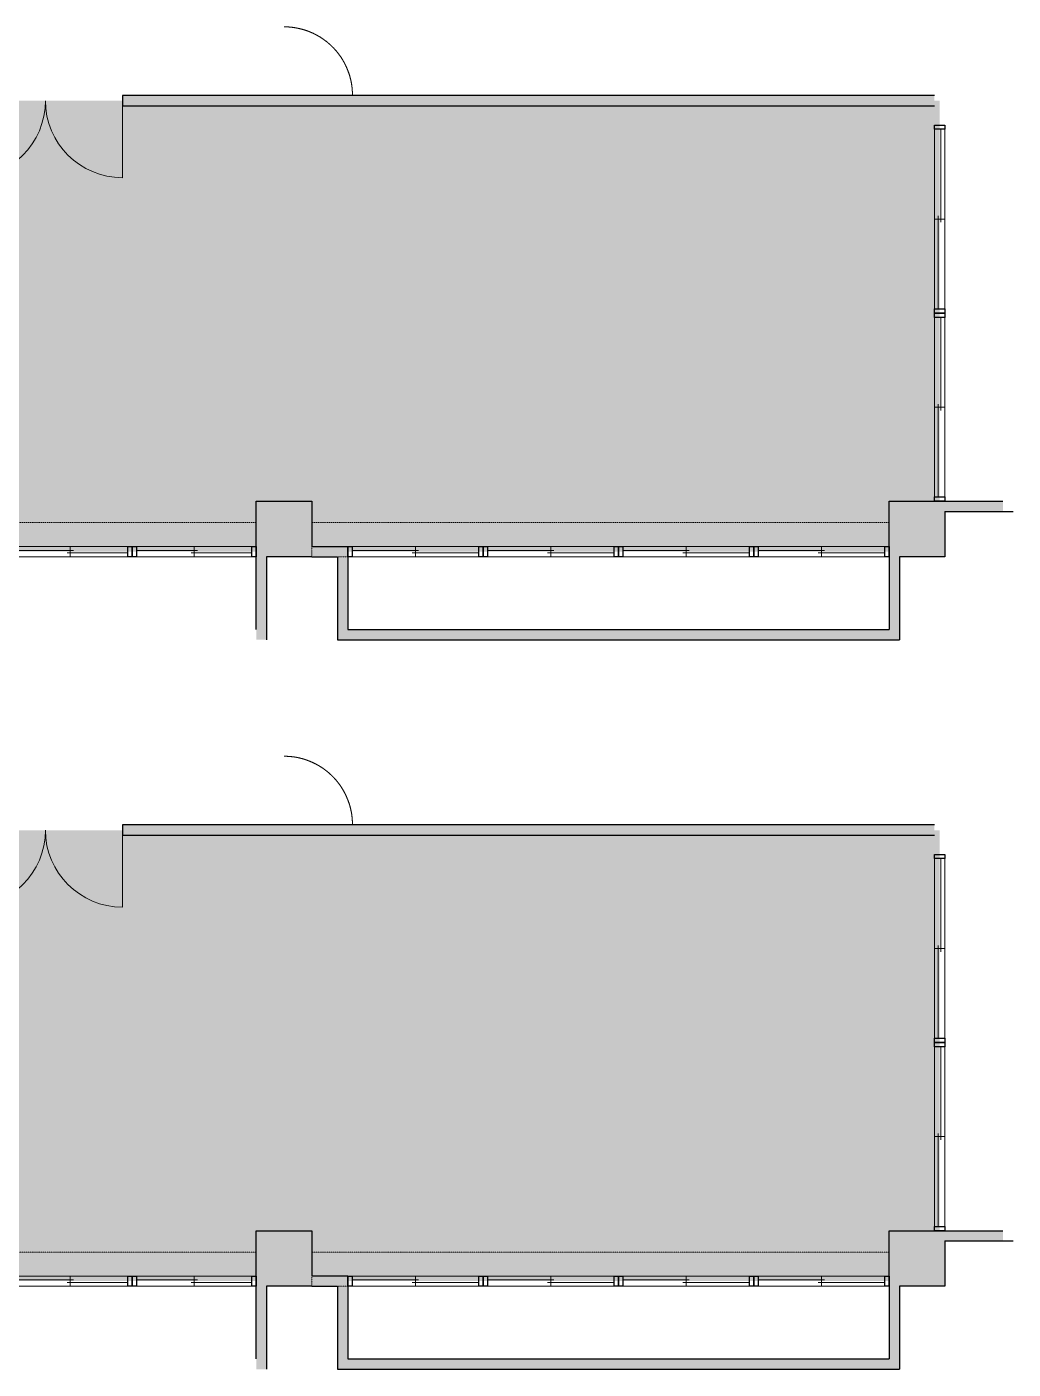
# Model space of a CAD drawing. Header units: millimetres. Extents: x -376000 to 292178, y -193032 to 188048.
# Drawn here: x -191029 to -179497, y 23328 to 39031 of the extents above; entities that cross this region are included whole.
import ezdxf

# ---------------------------------------------------------------- set-up
doc = ezdxf.new("R2010")
doc.units = ezdxf.units.MM
doc.linetypes.add('ラインタイプ-1', pattern=[2.116531, 1.058062, -1.058469])
doc.linetypes.add('ラインタイプ-28', pattern=[1.058161, 0.705383, -0.352778])
for name, color, linetype, lineweight, true_color in [('02_0.25', 1, 'Continuous', 25, 0xff0000), ('03_0.15', 7, 'Continuous', 15, 0x990099), ('04_0.10', 7, 'Continuous', 9, 0x0099ff), ('05_0.05点線', 9, 'ラインタイプ-28', 5, 0x808080), ('08_ハッチ・色', 7, 'Continuous', 5, 0x888888)]:
    doc.layers.add(name, color=color, linetype=linetype, lineweight=lineweight, true_color=true_color)
for name, color, linetype, lineweight in [('02_既存平面-内部建具・サッシ', 7, 'Continuous', 18), ('_塗（エリア） (2D)', 7, 'Continuous', 5), ('_塗（壁） (2D)', 7, 'Continuous', 5), ('_平面図(既存部) (2D)', 7, 'Continuous', 5), ('_平面図（新設） (2D)', 7, 'Continuous', 5), ('_梁 (2D)', 7, 'Continuous', 5)]:
    doc.layers.add(name, color=color, linetype=linetype, lineweight=lineweight)

# ---------------------------------------------------------------- blocks, each defined once
blk = doc.blocks.new('塗（エリア） (2D)')
at = {"layer": '08_ハッチ・色', "linetype": 'Continuous', "lineweight": 0, "true_color": 0x74ff63, "transparency": 33554559}
for points in [[(-197254, 36088), (-196504, 36088), (-196504, 38166), (-180357, 38166), (-180357, 32891), (-197254, 32891)], [(-196204, 29633), (-196204, 28473), (-196204, 28473), (-196204, 24358), (-180357, 24358), (-180357, 29633)]]:
    blk.add_hatch(color=91, dxfattribs=at).paths.add_polyline_path(points)
blk = doc.blocks.new('塗（壁） (2D)')
at = {"layer": '02_0.25', "linetype": 'Continuous', "lineweight": 0, "true_color": 0xaaaaaa}
for points in [[(-180297, 33361), (-180297, 33481), (-179617, 33481), (-179617, 33361)], [(-180297, 33361), (-180297, 33481), (-179617, 33481), (-179617, 33361)], [(-188347, 32831), (-188227, 32831), (-188227, 31861), (-188347, 31861)], [(-188347, 32831), (-188227, 32831), (-188227, 31861), (-188347, 31861)], [(-187697, 32831), (-187697, 32951), (-187277, 32951), (-187277, 32831)], [(-187697, 32831), (-187697, 32951), (-187277, 32951), (-187277, 32831)], [(-187397, 32831), (-187277, 32831), (-187277, 31981), (-187397, 31981)], [(-187397, 32831), (-187277, 32831), (-187277, 31981), (-187397, 31981)], [(-180827, 31981), (-180947, 31981), (-180947, 32831), (-180827, 32831)], [(-180827, 31981), (-180947, 31981), (-180947, 32831), (-180827, 32831)], [(-187397, 31861), (-187397, 31981), (-180827, 31981), (-180827, 31861)], [(-187397, 31861), (-187397, 31981), (-180827, 31981), (-180827, 31861)], [(-180297, 24828), (-180297, 24948), (-179617, 24948), (-179617, 24828)], [(-180297, 24828), (-180297, 24948), (-179617, 24948), (-179617, 24828)], [(-187697, 24298), (-187697, 24418), (-187277, 24418), (-187277, 24298)], [(-187697, 24298), (-187697, 24418), (-187277, 24418), (-187277, 24298)], [(-188347, 24298), (-188227, 24298), (-188227, 23328), (-188347, 23328)], [(-188347, 24298), (-188227, 24298), (-188227, 23328), (-188347, 23328)], [(-187397, 24298), (-187277, 24298), (-187277, 23448), (-187397, 23448)], [(-187397, 24298), (-187277, 24298), (-187277, 23448), (-187397, 23448)], [(-180827, 23448), (-180947, 23448), (-180947, 24298), (-180827, 24298)], [(-180827, 23448), (-180947, 23448), (-180947, 24298), (-180827, 24298)], [(-187397, 23328), (-187397, 23448), (-180827, 23448), (-180827, 23328)], [(-187397, 23328), (-187397, 23448), (-180827, 23448), (-180827, 23328)]]:
    blk.add_hatch(color=253, dxfattribs=at).paths.add_polyline_path(points)
at = {"layer": '08_ハッチ・色', "linetype": 'Continuous', "lineweight": 0}
for points in [[(-180417, 38228), (-180417, 38103), (-189912, 38103), (-189912, 38228)], [(-180417, 29696), (-180417, 29571), (-189912, 29571), (-189912, 29696)]]:
    blk.add_hatch(color=120, dxfattribs=at).paths.add_polyline_path(points)
at = {"layer": '08_ハッチ・色', "color": 253, "true_color": 0xaaaaaa}
for points in [[(-188347, 32831), (-187697, 32831), (-188347, 33481), (-187697, 33481)], [(-188347, 32831), (-187697, 32831), (-188347, 33481), (-187697, 33481)], [(-180947, 32831), (-180297, 32831), (-180947, 33481), (-180297, 33481)], [(-180947, 32831), (-180297, 32831), (-180947, 33481), (-180297, 33481)], [(-188347, 24298), (-187697, 24298), (-188347, 24948), (-187697, 24948)], [(-188347, 24298), (-187697, 24298), (-188347, 24948), (-187697, 24948)], [(-180947, 24298), (-180297, 24298), (-180947, 24948), (-180297, 24948)], [(-180947, 24298), (-180297, 24298), (-180947, 24948), (-180297, 24948)]]:
    blk.add_solid(points, dxfattribs=at)
blk = doc.blocks.new('グループ-170')
at = {"layer": '02_0.25', "flags": 128}
for points in [[(-189747, 24298), (-189797, 24298), (-189797, 24418), (-189747, 24418)], [(-188347, 24298), (-188397, 24298), (-188397, 24418), (-188347, 24418)]]:
    blk.add_lwpolyline(points, close=True, dxfattribs=at)
at = {"layer": '03_0.15'}
for p, q in [((-189035, 24373), (-189747, 24373)), ((-188397, 24343), (-189109, 24343)), ((-189072, 24418), (-189072, 24298))]:
    blk.add_line(p, q, dxfattribs=at)
at = {"layer": '04_0.10'}
for p, q in [((-188397, 24418), (-189747, 24418)), ((-188397, 24298), (-189747, 24298))]:
    blk.add_line(p, q, dxfattribs=at)
blk = doc.blocks.new('グループ-171')
at = {"layer": '02_0.25', "flags": 128}
for points in [[(-191197, 24298), (-191247, 24298), (-191247, 24418), (-191197, 24418)], [(-189797, 24298), (-189847, 24298), (-189847, 24418), (-189797, 24418)]]:
    blk.add_lwpolyline(points, close=True, dxfattribs=at)
at = {"layer": '03_0.15'}
for p, q in [((-190485, 24373), (-191197, 24373)), ((-189847, 24343), (-190559, 24343)), ((-190522, 24418), (-190522, 24298))]:
    blk.add_line(p, q, dxfattribs=at)
at = {"layer": '04_0.10'}
for p, q in [((-189847, 24418), (-191197, 24418)), ((-189847, 24298), (-191197, 24298))]:
    blk.add_line(p, q, dxfattribs=at)
blk = doc.blocks.new('グループ-174')
at = {"layer": '02_0.25', "flags": 128}
for points in [[(-182479, 24298), (-182529, 24298), (-182529, 24418), (-182479, 24418)], [(-180947, 24298), (-180997, 24298), (-180997, 24418), (-180947, 24418)]]:
    blk.add_lwpolyline(points, close=True, dxfattribs=at)
at = {"layer": '03_0.15'}
for p, q in [((-181701, 24373), (-182479, 24373)), ((-180997, 24343), (-181775, 24343)), ((-181738, 24418), (-181738, 24298))]:
    blk.add_line(p, q, dxfattribs=at)
at = {"layer": '04_0.10'}
for p, q in [((-180997, 24418), (-182479, 24418)), ((-180997, 24298), (-182479, 24298))]:
    blk.add_line(p, q, dxfattribs=at)
blk = doc.blocks.new('グループ-175')
at = {"layer": '02_0.25', "flags": 128}
for points in [[(-184062, 24298), (-184112, 24298), (-184112, 24418), (-184062, 24418)], [(-182529, 24298), (-182579, 24298), (-182579, 24418), (-182529, 24418)]]:
    blk.add_lwpolyline(points, close=True, dxfattribs=at)
at = {"layer": '03_0.15'}
for p, q in [((-183283, 24373), (-184062, 24373)), ((-182579, 24343), (-183357, 24343)), ((-183320, 24418), (-183320, 24298))]:
    blk.add_line(p, q, dxfattribs=at)
at = {"layer": '04_0.10'}
for p, q in [((-182579, 24418), (-184062, 24418)), ((-182579, 24298), (-184062, 24298))]:
    blk.add_line(p, q, dxfattribs=at)
blk = doc.blocks.new('グループ-176')
at = {"layer": '02_0.25', "flags": 128}
for points in [[(-185644, 24298), (-185694, 24298), (-185694, 24418), (-185644, 24418)], [(-184112, 24298), (-184162, 24298), (-184162, 24418), (-184112, 24418)]]:
    blk.add_lwpolyline(points, close=True, dxfattribs=at)
at = {"layer": '03_0.15'}
for p, q in [((-184866, 24373), (-185644, 24373)), ((-184162, 24343), (-184940, 24343)), ((-184903, 24418), (-184903, 24298))]:
    blk.add_line(p, q, dxfattribs=at)
at = {"layer": '04_0.10'}
for p, q in [((-184162, 24418), (-185644, 24418)), ((-184162, 24298), (-185644, 24298))]:
    blk.add_line(p, q, dxfattribs=at)
blk = doc.blocks.new('グループ-177')
at = {"layer": '02_0.25', "flags": 128}
for points in [[(-187227, 24298), (-187277, 24298), (-187277, 24418), (-187227, 24418)], [(-185694, 24298), (-185744, 24298), (-185744, 24418), (-185694, 24418)]]:
    blk.add_lwpolyline(points, close=True, dxfattribs=at)
at = {"layer": '03_0.15'}
for p, q in [((-186448, 24373), (-187227, 24373)), ((-185744, 24343), (-186522, 24343)), ((-186485, 24418), (-186485, 24298))]:
    blk.add_line(p, q, dxfattribs=at)
at = {"layer": '04_0.10'}
for p, q in [((-185744, 24418), (-187227, 24418)), ((-185744, 24298), (-187227, 24298))]:
    blk.add_line(p, q, dxfattribs=at)
blk = doc.blocks.new('グループ-181')
at = {"layer": '02_0.25', "flags": 128}
for points in [[(-180417, 27099), (-180417, 27149), (-180297, 27149), (-180297, 27099)], [(-180417, 24948), (-180417, 24998), (-180297, 24998), (-180297, 24948)]]:
    blk.add_lwpolyline(points, close=True, dxfattribs=at)
at = {"layer": '03_0.15'}
for p, q in [((-180342, 26011), (-180342, 27099)), ((-180372, 24998), (-180372, 26085)), ((-180297, 26048), (-180417, 26048))]:
    blk.add_line(p, q, dxfattribs=at)
at = {"layer": '04_0.10'}
for p, q in [((-180417, 24999), (-180417, 27099)), ((-180297, 24998), (-180297, 27098))]:
    blk.add_line(p, q, dxfattribs=at)
blk = doc.blocks.new('グループ-182')
at = {"layer": '02_0.25', "flags": 128}
for points in [[(-180417, 29300), (-180417, 29350), (-180297, 29350), (-180297, 29300)], [(-180417, 27149), (-180417, 27199), (-180297, 27199), (-180297, 27149)]]:
    blk.add_lwpolyline(points, close=True, dxfattribs=at)
at = {"layer": '03_0.15'}
for p, q in [((-180342, 28212), (-180342, 29300)), ((-180372, 27199), (-180372, 28286)), ((-180297, 28249), (-180417, 28249))]:
    blk.add_line(p, q, dxfattribs=at)
at = {"layer": '04_0.10'}
for p, q in [((-180417, 27199), (-180417, 29299)), ((-180297, 27199), (-180297, 29299))]:
    blk.add_line(p, q, dxfattribs=at)
blk = doc.blocks.new('グループ-185')
at = {"layer": '02_0.25', "flags": 128}
for points in [[(-189747, 32831), (-189797, 32831), (-189797, 32951), (-189747, 32951)], [(-188347, 32831), (-188397, 32831), (-188397, 32951), (-188347, 32951)]]:
    blk.add_lwpolyline(points, close=True, dxfattribs=at)
at = {"layer": '03_0.15'}
for p, q in [((-189035, 32906), (-189747, 32906)), ((-188397, 32876), (-189109, 32876)), ((-189072, 32951), (-189072, 32831))]:
    blk.add_line(p, q, dxfattribs=at)
at = {"layer": '04_0.10'}
for p, q in [((-188397, 32951), (-189747, 32951)), ((-188397, 32831), (-189747, 32831))]:
    blk.add_line(p, q, dxfattribs=at)
blk = doc.blocks.new('グループ-186')
at = {"layer": '02_0.25', "flags": 128}
for points in [[(-191197, 32831), (-191247, 32831), (-191247, 32951), (-191197, 32951)], [(-189797, 32831), (-189847, 32831), (-189847, 32951), (-189797, 32951)]]:
    blk.add_lwpolyline(points, close=True, dxfattribs=at)
at = {"layer": '03_0.15'}
for p, q in [((-190485, 32906), (-191197, 32906)), ((-189847, 32876), (-190559, 32876)), ((-190522, 32951), (-190522, 32831))]:
    blk.add_line(p, q, dxfattribs=at)
at = {"layer": '04_0.10'}
for p, q in [((-189847, 32951), (-191197, 32951)), ((-189847, 32831), (-191197, 32831))]:
    blk.add_line(p, q, dxfattribs=at)
blk = doc.blocks.new('グループ-189')
at = {"layer": '02_0.25', "flags": 128}
for points in [[(-182479, 32831), (-182529, 32831), (-182529, 32951), (-182479, 32951)], [(-180947, 32831), (-180997, 32831), (-180997, 32951), (-180947, 32951)]]:
    blk.add_lwpolyline(points, close=True, dxfattribs=at)
at = {"layer": '03_0.15'}
for p, q in [((-181701, 32906), (-182479, 32906)), ((-180997, 32876), (-181775, 32876)), ((-181738, 32951), (-181738, 32831))]:
    blk.add_line(p, q, dxfattribs=at)
at = {"layer": '04_0.10'}
for p, q in [((-180997, 32951), (-182479, 32951)), ((-180997, 32831), (-182479, 32831))]:
    blk.add_line(p, q, dxfattribs=at)
blk = doc.blocks.new('グループ-190')
at = {"layer": '02_0.25', "flags": 128}
for points in [[(-184062, 32831), (-184112, 32831), (-184112, 32951), (-184062, 32951)], [(-182529, 32831), (-182579, 32831), (-182579, 32951), (-182529, 32951)]]:
    blk.add_lwpolyline(points, close=True, dxfattribs=at)
at = {"layer": '03_0.15'}
for p, q in [((-183283, 32906), (-184062, 32906)), ((-182579, 32876), (-183357, 32876)), ((-183320, 32951), (-183320, 32831))]:
    blk.add_line(p, q, dxfattribs=at)
at = {"layer": '04_0.10'}
for p, q in [((-182579, 32951), (-184062, 32951)), ((-182579, 32831), (-184062, 32831))]:
    blk.add_line(p, q, dxfattribs=at)
blk = doc.blocks.new('グループ-191')
at = {"layer": '02_0.25', "flags": 128}
for points in [[(-185644, 32831), (-185694, 32831), (-185694, 32951), (-185644, 32951)], [(-184112, 32831), (-184162, 32831), (-184162, 32951), (-184112, 32951)]]:
    blk.add_lwpolyline(points, close=True, dxfattribs=at)
at = {"layer": '03_0.15'}
for p, q in [((-184866, 32906), (-185644, 32906)), ((-184162, 32876), (-184940, 32876)), ((-184903, 32951), (-184903, 32831))]:
    blk.add_line(p, q, dxfattribs=at)
at = {"layer": '04_0.10'}
for p, q in [((-184162, 32951), (-185644, 32951)), ((-184162, 32831), (-185644, 32831))]:
    blk.add_line(p, q, dxfattribs=at)
blk = doc.blocks.new('グループ-192')
at = {"layer": '02_0.25', "flags": 128}
for points in [[(-187227, 32831), (-187277, 32831), (-187277, 32951), (-187227, 32951)], [(-185694, 32831), (-185744, 32831), (-185744, 32951), (-185694, 32951)]]:
    blk.add_lwpolyline(points, close=True, dxfattribs=at)
at = {"layer": '03_0.15'}
for p, q in [((-186448, 32906), (-187227, 32906)), ((-185744, 32876), (-186522, 32876)), ((-186485, 32951), (-186485, 32831))]:
    blk.add_line(p, q, dxfattribs=at)
at = {"layer": '04_0.10'}
for p, q in [((-185744, 32951), (-187227, 32951)), ((-185744, 32831), (-187227, 32831))]:
    blk.add_line(p, q, dxfattribs=at)
blk = doc.blocks.new('グループ-195')
at = {"layer": '02_0.25', "flags": 128}
for points in [[(-180417, 35631), (-180417, 35681), (-180297, 35681), (-180297, 35631)], [(-180417, 33481), (-180417, 33531), (-180297, 33531), (-180297, 33481)]]:
    blk.add_lwpolyline(points, close=True, dxfattribs=at)
at = {"layer": '03_0.15'}
for p, q in [((-180342, 34543), (-180342, 35631)), ((-180297, 34581), (-180417, 34581)), ((-180372, 33531), (-180372, 34618))]:
    blk.add_line(p, q, dxfattribs=at)
at = {"layer": '04_0.10'}
for p, q in [((-180417, 33531), (-180417, 35631)), ((-180297, 33531), (-180297, 35631))]:
    blk.add_line(p, q, dxfattribs=at)
blk = doc.blocks.new('グループ-196')
at = {"layer": '02_0.25', "flags": 128}
for points in [[(-180417, 37832), (-180417, 37882), (-180297, 37882), (-180297, 37832)], [(-180417, 35681), (-180417, 35731), (-180297, 35731), (-180297, 35681)]]:
    blk.add_lwpolyline(points, close=True, dxfattribs=at)
at = {"layer": '03_0.15'}
for p, q in [((-180342, 36744), (-180342, 37832)), ((-180297, 36781), (-180417, 36781)), ((-180372, 35731), (-180372, 36818))]:
    blk.add_line(p, q, dxfattribs=at)
at = {"layer": '04_0.10'}
for p, q in [((-180417, 35731), (-180417, 37831)), ((-180297, 35731), (-180297, 37831))]:
    blk.add_line(p, q, dxfattribs=at)
blk = doc.blocks.new('平面図(既存部) (2D)')
at = {"layer": '02_0.25'}
for p, q in [((-180416.673, 37880.527), (-180296.673, 37880.527)), ((-180416.673, 37880.527), (-180296.673, 37880.527)), ((-188346.673, 32830.527), (-188346.673, 33480.527)), ((-188346.673, 33480.527), (-187696.673, 33480.527)), ((-188346.673, 32830.527), (-188346.673, 33480.527)), ((-188346.673, 33480.527), (-187696.673, 33480.527)), ((-187696.673, 33480.527), (-187696.673, 32950.527)), ((-187696.673, 33480.527), (-187696.673, 32950.527)), ((-180946.673, 32830.398), (-180946.673, 33480.527)), ((-180946.673, 33480.527), (-180296.673, 33480.527)), ((-180946.673, 32830.398), (-180946.673, 33480.527)), ((-180946.673, 33480.527), (-180296.673, 33480.527)), ((-180296.673, 33480.527), (-179616.673, 33480.527)), ((-180296.673, 33480.527), (-179616.673, 33480.527)), ((-180296.673, 33360.527), (-179496.673, 33360.527)), ((-180296.673, 33360.527), (-180296.673, 32830.527)), ((-180296.673, 33360.527), (-179496.673, 33360.527)), ((-180296.673, 33360.527), (-180296.673, 32830.527)), ((-188346.673, 31980.527), (-188346.673, 32830.527)), ((-188346.673, 31980.527), (-188346.673, 32830.527)), ((-187696.673, 32830.527), (-188226.673, 32830.527)), ((-187696.673, 32830.527), (-188226.673, 32830.527)), ((-188226.544, 32830.591), (-188226.544, 31860.591)), ((-188226.544, 32830.591), (-188226.544, 31860.591)), ((-187696.673, 32950.527), (-187276.673, 32950.527)), ((-187696.673, 32950.527), (-187276.673, 32950.527)), ((-187696.673, 32830.527), (-187396.673, 32830.527)), ((-187696.673, 32830.527), (-187396.673, 32830.527)), ((-187396.673, 32830.591), (-187396.673, 31860.591)), ((-187396.673, 32830.591), (-187396.673, 31860.591)), ((-187276.673, 32950.462), (-187276.673, 31980.462)), ((-187276.673, 32950.462), (-187276.673, 31980.462)), ((-180946.673, 32830.527), (-180946.673, 31980.591)), ((-180946.673, 32830.527), (-180946.673, 31980.591)), ((-180296.673, 32830.527), (-180826.673, 32830.462)), ((-180296.673, 32830.527), (-180826.673, 32830.462)), ((-180826.673, 32830.462), (-180826.673, 31860.591)), ((-180826.673, 32830.462), (-180826.673, 31860.591)), ((-187276.673, 31980.591), (-180946.673, 31980.591)), ((-187276.673, 31980.591), (-180946.673, 31980.591)), ((-187396.673, 31860.591), (-180826.673, 31860.591)), ((-187396.673, 31860.591), (-180826.673, 31860.591)), ((-180416.673, 29348.333), (-180296.673, 29348.333)), ((-180416.673, 29348.333), (-180296.673, 29348.333)), ((-188346.673, 24298.333), (-188346.673, 24948.333)), ((-188346.673, 24948.333), (-187696.673, 24948.333)), ((-188346.673, 24298.333), (-188346.673, 24948.333)), ((-188346.673, 24948.333), (-187696.673, 24948.333)), ((-187696.673, 24948.333), (-187696.673, 24418.333)), ((-187696.673, 24948.333), (-187696.673, 24418.333)), ((-180946.673, 24298.204), (-180946.673, 24948.333)), ((-180946.673, 24948.333), (-180296.673, 24948.333)), ((-180946.673, 24298.204), (-180946.673, 24948.333)), ((-180946.673, 24948.333), (-180296.673, 24948.333)), ((-180296.673, 24948.333), (-179616.673, 24948.333)), ((-180296.673, 24948.333), (-179616.673, 24948.333)), ((-180296.673, 24828.333), (-179496.673, 24828.333)), ((-180296.673, 24828.333), (-180296.673, 24298.333)), ((-180296.673, 24828.333), (-179496.673, 24828.333)), ((-180296.673, 24828.333), (-180296.673, 24298.333)), ((-187696.673, 24418.333), (-187276.673, 24418.333)), ((-187696.673, 24418.333), (-187276.673, 24418.333)), ((-187276.673, 24418.269), (-187276.673, 23448.269)), ((-187276.673, 24418.269), (-187276.673, 23448.269)), ((-188346.673, 23448.333), (-188346.673, 24298.333)), ((-188346.673, 23448.333), (-188346.673, 24298.333)), ((-187696.673, 24298.333), (-188226.673, 24298.333)), ((-187696.673, 24298.333), (-188226.673, 24298.333)), ((-188226.544, 24298.398), (-188226.544, 23328.398)), ((-188226.544, 24298.398), (-188226.544, 23328.398)), ((-187696.673, 24298.333), (-187396.673, 24298.333)), ((-187696.673, 24298.333), (-187396.673, 24298.333)), ((-187396.673, 24298.398), (-187396.673, 23328.398)), ((-187396.673, 24298.398), (-187396.673, 23328.398)), ((-180946.673, 24298.333), (-180946.673, 23448.398)), ((-180946.673, 24298.333), (-180946.673, 23448.398)), ((-180296.673, 24298.333), (-180826.673, 24298.269)), ((-180296.673, 24298.333), (-180826.673, 24298.269)), ((-180826.673, 24298.269), (-180826.673, 23328.398)), ((-180826.673, 24298.269), (-180826.673, 23328.398)), ((-187276.673, 23448.398), (-180946.673, 23448.398)), ((-187276.673, 23448.398), (-180946.673, 23448.398)), ((-187396.673, 23328.398), (-180826.673, 23328.398)), ((-187396.673, 23328.398), (-180826.673, 23328.398))]:
    blk.add_line(p, q, dxfattribs=at)
at = {"layer": '02_0.25', "color": 7}
for name in ['グループ-196', 'グループ-195', 'グループ-186', 'グループ-185', 'グループ-192', 'グループ-191', 'グループ-190', 'グループ-189', 'グループ-182', 'グループ-181', 'グループ-171', 'グループ-170', 'グループ-177', 'グループ-176', 'グループ-175', 'グループ-174']:
    blk.add_blockref(name, (0, 0), dxfattribs=at)
blk = doc.blocks.new('グループ-781')
at = {"layer": '04_0.10'}
blk.add_line((-191712, 28733), (-191712, 29633), dxfattribs=at)
blk.add_arc((-191712, 29633), 900, 270, 0, dxfattribs=at)
blk = doc.blocks.new('グループ-782')
at = {"layer": '04_0.10'}
blk.add_line((-189912, 28733), (-189912, 29633), dxfattribs=at)
blk.add_arc((-189912, 29633), 900, 180, 270, dxfattribs=at)
blk = doc.blocks.new('グループ-783')
at = {"layer": '04_0.10'}
blk.add_line((-187222, 29698), (-188022, 29698), dxfattribs=at)
blk.add_open_spline([(-188022, 30498), (-187982, 30498), (-187943, 30494), (-187904, 30491), (-187866, 30483), (-187827, 30475), (-187789, 30464), (-187752, 30452), (-187716, 30437), (-187679, 30422), (-187645, 30404), (-187610, 30385), (-187577, 30364), (-187545, 30342), (-187514, 30317), (-187484, 30292), (-187456, 30264), (-187428, 30236), (-187403, 30206), (-187378, 30175), (-187356, 30143), (-187335, 30110), (-187316, 30075), (-187298, 30041), (-187283, 30004), (-187268, 29968), (-187256, 29931), (-187245, 29893), (-187237, 29854), (-187229, 29816), (-187226, 29777), (-187222, 29738), (-187222, 29698)], degree=2, knots=[0, 0, 0, 0.0625, 0.0625, 0.125, 0.125, 0.1875, 0.1875, 0.25, 0.25, 0.3125, 0.3125, 0.375, 0.375, 0.4375, 0.4375, 0.5, 0.5, 0.5625, 0.5625, 0.625, 0.625, 0.6875, 0.6875, 0.75, 0.75, 0.8125, 0.8125, 0.875, 0.875, 0.9375, 0.9375, 1, 1, 1], dxfattribs=at)
blk = doc.blocks.new('グループ-802')
at = {"layer": '04_0.10'}
blk.add_line((-191712, 37266), (-191712, 38166), dxfattribs=at)
blk.add_arc((-191712, 38166), 900, 270, 0, dxfattribs=at)
blk = doc.blocks.new('グループ-803')
at = {"layer": '04_0.10'}
blk.add_line((-189912, 37266), (-189912, 38166), dxfattribs=at)
blk.add_arc((-189912, 38166), 900, 180, 270, dxfattribs=at)
blk = doc.blocks.new('グループ-804')
at = {"layer": '04_0.10'}
blk.add_line((-187222, 38231), (-188022, 38231), dxfattribs=at)
blk.add_open_spline([(-188022, 39031), (-187982, 39031), (-187943, 39027), (-187904, 39023), (-187866, 39015), (-187827, 39007), (-187789, 38996), (-187752, 38985), (-187716, 38970), (-187679, 38955), (-187645, 38936), (-187610, 38918), (-187577, 38896), (-187545, 38874), (-187514, 38849), (-187484, 38824), (-187456, 38796), (-187428, 38768), (-187403, 38738), (-187378, 38708), (-187356, 38675), (-187335, 38642), (-187316, 38608), (-187298, 38573), (-187283, 38537), (-187268, 38500), (-187256, 38463), (-187245, 38425), (-187237, 38387), (-187229, 38348), (-187226, 38309), (-187222, 38270), (-187222, 38231)], degree=2, knots=[0, 0, 0, 0.0625, 0.0625, 0.125, 0.125, 0.1875, 0.1875, 0.25, 0.25, 0.3125, 0.3125, 0.375, 0.375, 0.4375, 0.4375, 0.5, 0.5, 0.5625, 0.5625, 0.625, 0.625, 0.6875, 0.6875, 0.75, 0.75, 0.8125, 0.8125, 0.875, 0.875, 0.9375, 0.9375, 1, 1, 1], dxfattribs=at)
blk = doc.blocks.new('平面図（新設） (2D)')
at = {"layer": '02_0.25'}
for p, q in [((-180416.673, 38228.026), (-189911.673, 38228.026)), ((-189911.673, 38228.026), (-189911.673, 38103.026)), ((-180416.673, 38103.026), (-189911.673, 38103.026)), ((-180416.673, 29695.833), (-189911.673, 29695.833)), ((-189911.673, 29695.833), (-189911.673, 29570.833)), ((-180416.673, 29570.833), (-189911.673, 29570.833))]:
    blk.add_line(p, q, dxfattribs=at)
at = {"layer": '02_既存平面-内部建具・サッシ', "color": 7, "transparency": 33554559}
for name in ['グループ-804', 'グループ-783']:
    blk.add_blockref(name, (0, 0), dxfattribs=at)
at = {"layer": '04_0.10'}
for name in ['グループ-802', 'グループ-803', 'グループ-781', 'グループ-782']:
    blk.add_blockref(name, (0, 0), dxfattribs=at)
blk = doc.blocks.new('梁 (2D)')
at = {"layer": '05_0.05点線', "color": 7, "linetype": 'ラインタイプ-1', "flags": 128}
for points in [[(-188346.193, 33230.527), (-188346.193, 32830.527), (-194596.193, 32830.527), (-194596.193, 33230.527)], [(-180946.673, 33230.527), (-180946.673, 32830.527), (-187696.193, 32830.527), (-187696.193, 33230.527)], [(-188346.193, 24698.333), (-188346.193, 24298.333), (-194596.193, 24298.333), (-194596.193, 24698.333)], [(-180946.673, 24698.333), (-180946.673, 24298.333), (-187696.193, 24298.333), (-187696.193, 24698.333)]]:
    blk.add_lwpolyline(points, close=True, dxfattribs=at)

msp = doc.modelspace()

# ---------------------------------------------------------------- block references
at = {"layer": '_塗（エリア） (2D)'}
msp.add_blockref('塗（エリア） (2D)', (0, 0), dxfattribs=at)
at = {"layer": '_塗（壁） (2D)'}
msp.add_blockref('塗（壁） (2D)', (0, 0), dxfattribs=at)

# ---------------------------------------------------------------- next in the draw order: block references
at = {"layer": '_平面図(既存部) (2D)'}
msp.add_blockref('平面図(既存部) (2D)', (0, 0), dxfattribs=at)

# ---------------------------------------------------------------- next in the draw order: block references
at = {"layer": '_平面図（新設） (2D)'}
msp.add_blockref('平面図（新設） (2D)', (0, 0), dxfattribs=at)

# ---------------------------------------------------------------- next in the draw order: block references
at = {"layer": '_梁 (2D)'}
msp.add_blockref('梁 (2D)', (0, 0), dxfattribs=at)

doc.saveas('drawing.dxf')
